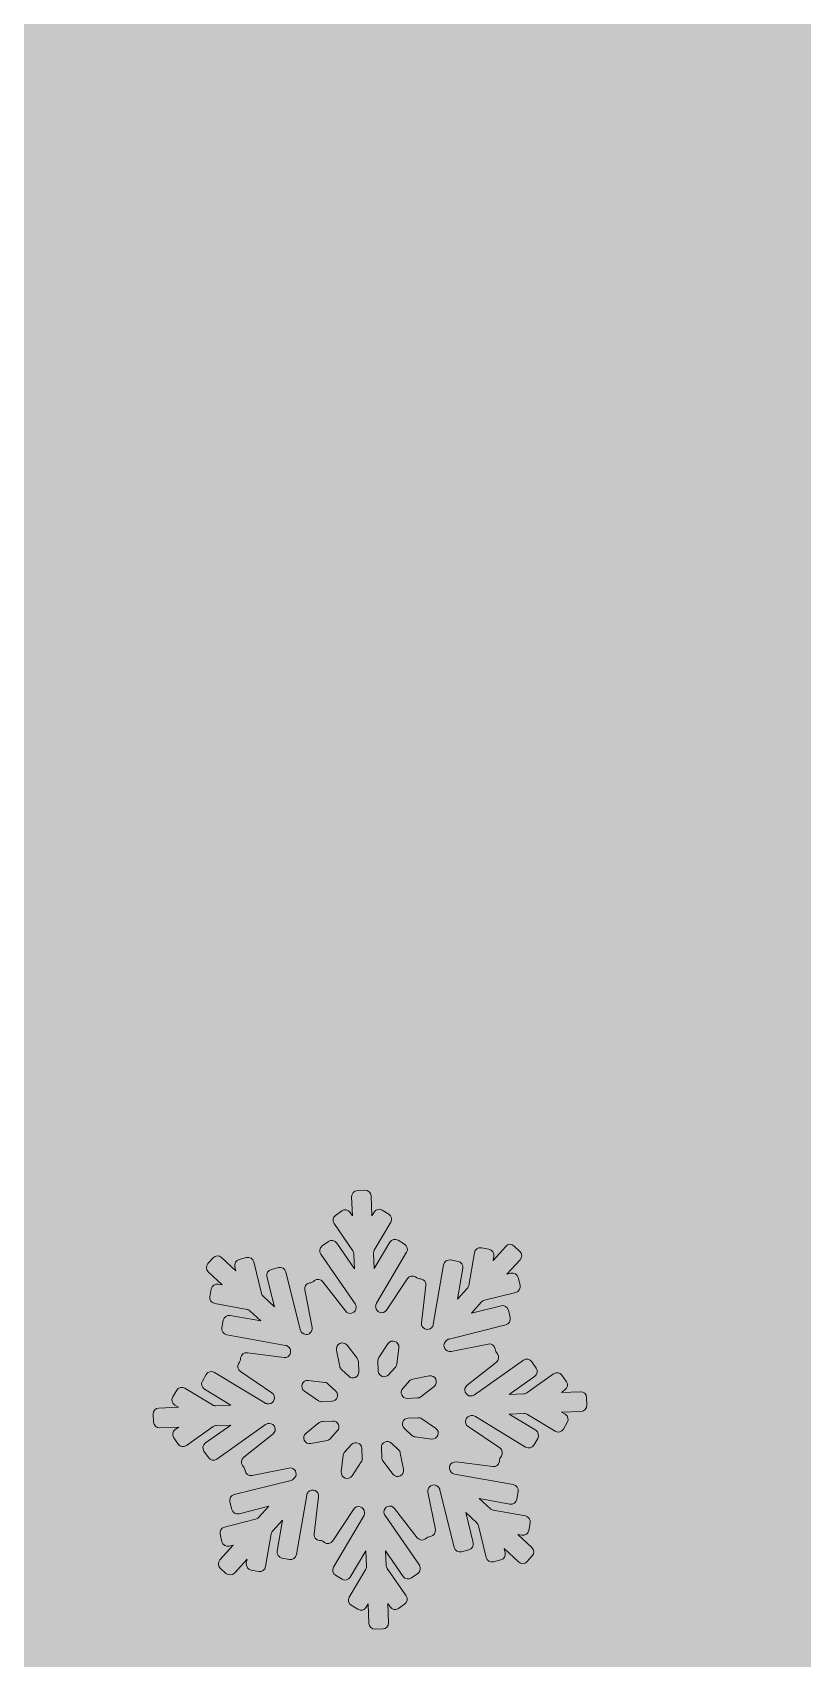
# Model space of a CAD drawing. Header units: millimetres. Extents: x 34 to 236, y -119 to -9.
# Drawn here: x 174.34 to 181.92, y -53.63 to -37.63 of the extents above; entities that cross this region are included whole.
import ezdxf

# ---------------------------------------------------------------- set-up
doc = ezdxf.new("R2010")
doc.units = ezdxf.units.MM
doc.header["$MEASUREMENT"] = 0
doc.layers.add('engraving', color=7, linetype='Continuous')
doc.layers.add('Layer 1', color=7, linetype='Continuous')

msp = doc.modelspace()

# ---------------------------------------------------------------- hatches: boundary and pattern name
at = {"layer": 'Layer 1'}
h = msp.add_hatch(color=2, dxfattribs=at)
h.dxf.hatch_style = 2
edge = h.paths.add_edge_path()
edge.add_spline(control_points=[(197.497, -92.512), (191.491, -92.512), (186.833, -90.51), (183.526, -86.507), (180.218, -82.504), (178.565, -77.807), (178.565, -72.416), (178.565, -67.026), (180.218, -62.368), (183.526, -58.444), (186.833, -54.52), (191.491, -52.557), (197.497, -52.557), (204.808, -52.557), (211.706, -56.41), (218.192, -64.114), (218.192, -64.114), (235.688, -44.397), (235.688, -44.397), (229.638, -38.435), (223.251, -34.115), (216.527, -31.439), (212.908, -29.998), (209.363, -28.949), (205.889, -28.284), (205.889, -28.284), (205.889, -26.056), (205.889, -26.056), (205.889, -23.296), (203.734, -21.019), (201.025, -20.813), (202.642, -19.614), (203.696, -17.697), (203.696, -15.529), (203.696, -11.896), (200.75, -8.95), (197.116, -8.95), (193.483, -8.95), (190.537, -11.896), (190.537, -15.529), (190.537, -17.697), (191.59, -19.614), (193.208, -20.813), (190.499, -21.019), (188.344, -23.296), (188.344, -26.056), (188.344, -26.056), (188.344, -27.991), (188.344, -27.991), (177.785, -29.407), (168.834, -33.484), (161.493, -40.226), (152.201, -48.762), (147.555, -59.623), (147.555, -72.811), (147.555, -86.334), (152.114, -97.405), (161.232, -106.023), (170.35, -114.642), (181.916, -118.95), (195.93, -118.95), (203.764, -118.95), (211.108, -117.231), (217.963, -113.794), (224.818, -110.356), (230.726, -105.894), (235.688, -100.411), (235.688, -100.411), (218.192, -82.809), (218.192, -82.809), (211.358, -89.278), (204.46, -92.512), (197.497, -92.512)], knot_values=[0, 0, 0, 0, 1, 1, 1, 2, 2, 2, 3, 3, 3, 4, 4, 4, 5, 5, 5, 6, 6, 6, 7, 7, 7, 8, 8, 8, 9, 9, 9, 10, 10, 10, 11, 11, 11, 12, 12, 12, 13, 13, 13, 14, 14, 14, 15, 15, 15, 16, 16, 16, 17, 17, 17, 18, 18, 18, 19, 19, 19, 20, 20, 20, 21, 21, 21, 22, 22, 22, 23, 23, 23, 24, 24, 24, 24], degree=3, periodic=1)
edge = h.paths.add_edge_path()
edge.add_spline(control_points=[(193.024, -15.529), (193.024, -13.273), (194.86, -11.437), (197.116, -11.437), (199.373, -11.437), (201.209, -13.273), (201.209, -15.529), (201.209, -17.786), (199.373, -19.622), (197.116, -19.622), (194.86, -19.622), (193.024, -17.786), (193.024, -15.529)], knot_values=[0, 0, 0, 0, 1, 1, 1, 2, 2, 2, 3, 3, 3, 4, 4, 4, 4], degree=3, periodic=1)

# ---------------------------------------------------------------- linework, layer by layer
at = {"layer": 'engraving', "lineweight": 0}
for points, knots in [([(179.792, -51.062), (179.791, -51.03), (179.764, -51.005), (179.731, -51.006), (179.731, -51.006), (179.545, -51.013), (179.545, -51.013), (179.545, -51.013), (179.579, -50.989), (179.579, -50.989), (179.606, -50.97), (179.612, -50.934), (179.594, -50.908), (179.594, -50.908), (179.55, -50.845), (179.55, -50.845), (179.532, -50.818), (179.495, -50.812), (179.468, -50.83), (179.468, -50.83), (179.204, -51.017), (179.204, -51.017), (179.195, -51.024), (179.184, -51.027), (179.172, -51.028), (179.172, -51.028), (179.03, -51.033), (179.03, -51.033), (179.03, -51.033), (179.281, -50.856), (179.281, -50.856), (179.307, -50.837), (179.314, -50.801), (179.296, -50.774), (179.296, -50.774), (179.252, -50.712), (179.252, -50.712), (179.234, -50.685), (179.197, -50.678), (179.17, -50.697), (179.17, -50.697), (178.689, -51.037), (178.689, -51.037), (178.68, -51.044), (178.669, -51.047), (178.657, -51.048), (178.657, -51.048), (178.654, -51.048), (178.654, -51.048), (178.598, -51.05), (178.571, -50.978), (178.616, -50.943), (178.616, -50.943), (178.905, -50.716), (178.905, -50.716), (178.93, -50.696), (178.934, -50.66), (178.915, -50.634), (178.915, -50.634), (178.906, -50.622), (178.906, -50.622), (178.9, -50.615), (178.896, -50.607), (178.895, -50.598), (178.895, -50.598), (178.892, -50.583), (178.892, -50.583), (178.885, -50.551), (178.854, -50.53), (178.823, -50.537), (178.823, -50.537), (178.458, -50.609), (178.458, -50.609), (178.403, -50.621), (178.365, -50.554), (178.403, -50.512), (178.403, -50.512), (178.409, -50.506), (178.409, -50.506), (178.417, -50.497), (178.427, -50.491), (178.438, -50.488), (178.438, -50.488), (178.997, -50.348), (178.997, -50.348), (179.029, -50.34), (179.048, -50.309), (179.04, -50.277), (179.04, -50.277), (179.022, -50.203), (179.022, -50.203), (179.014, -50.171), (178.982, -50.152), (178.951, -50.16), (178.951, -50.16), (178.658, -50.234), (178.658, -50.234), (178.658, -50.234), (178.759, -50.123), (178.759, -50.123), (178.766, -50.115), (178.777, -50.109), (178.788, -50.106), (178.788, -50.106), (179.094, -50.029), (179.094, -50.029), (179.125, -50.021), (179.144, -49.989), (179.137, -49.958), (179.137, -49.958), (179.118, -49.884), (179.118, -49.884), (179.11, -49.852), (179.079, -49.833), (179.047, -49.841), (179.047, -49.841), (179.007, -49.851), (179.007, -49.851), (179.007, -49.851), (179.138, -49.707), (179.138, -49.707), (179.16, -49.683), (179.159, -49.647), (179.135, -49.625), (179.135, -49.625), (179.08, -49.573), (179.08, -49.573), (179.056, -49.551), (179.018, -49.552), (178.996, -49.576), (178.996, -49.576), (178.871, -49.714), (178.871, -49.714), (178.871, -49.714), (178.878, -49.672), (178.878, -49.672), (178.884, -49.641), (178.862, -49.61), (178.831, -49.605), (178.831, -49.605), (178.756, -49.591), (178.756, -49.591), (178.724, -49.586), (178.694, -49.607), (178.688, -49.639), (178.688, -49.639), (178.632, -49.961), (178.632, -49.961), (178.63, -49.972), (178.625, -49.983), (178.618, -49.991), (178.618, -49.991), (178.522, -50.096), (178.522, -50.096), (178.522, -50.096), (178.575, -49.791), (178.575, -49.791), (178.58, -49.76), (178.559, -49.729), (178.527, -49.724), (178.527, -49.724), (178.453, -49.71), (178.453, -49.71), (178.421, -49.704), (178.391, -49.726), (178.385, -49.758), (178.385, -49.758), (178.283, -50.344), (178.283, -50.344), (178.281, -50.355), (178.276, -50.365), (178.268, -50.374), (178.268, -50.374), (178.268, -50.374), (178.268, -50.374), (178.23, -50.416), (178.16, -50.384), (178.167, -50.327), (178.167, -50.327), (178.211, -49.962), (178.211, -49.962), (178.215, -49.93), (178.193, -49.901), (178.161, -49.897), (178.161, -49.897), (178.147, -49.895), (178.147, -49.895), (178.137, -49.894), (178.129, -49.89), (178.121, -49.885), (178.121, -49.885), (178.109, -49.877), (178.109, -49.877), (178.082, -49.859), (178.046, -49.866), (178.028, -49.893), (178.028, -49.893), (177.823, -50.203), (177.823, -50.203), (177.792, -50.251), (177.718, -50.23), (177.716, -50.173), (177.716, -50.173), (177.715, -50.167), (177.715, -50.167), (177.715, -50.155), (177.718, -50.144), (177.723, -50.134), (177.723, -50.134), (178.02, -49.634), (178.02, -49.634), (178.037, -49.606), (178.028, -49.571), (178, -49.554), (178, -49.554), (177.936, -49.515), (177.936, -49.515), (177.908, -49.498), (177.871, -49.507), (177.855, -49.535), (177.855, -49.535), (177.7, -49.795), (177.7, -49.795), (177.7, -49.795), (177.694, -49.645), (177.694, -49.645), (177.694, -49.634), (177.697, -49.623), (177.702, -49.613), (177.702, -49.613), (177.865, -49.339), (177.865, -49.339), (177.882, -49.311), (177.873, -49.275), (177.845, -49.259), (177.845, -49.259), (177.781, -49.219), (177.781, -49.219), (177.753, -49.202), (177.716, -49.211), (177.7, -49.239), (177.7, -49.239), (177.679, -49.274), (177.679, -49.274), (177.679, -49.274), (177.671, -49.079), (177.671, -49.079), (177.67, -49.047), (177.643, -49.022), (177.61, -49.023), (177.61, -49.023), (177.535, -49.026), (177.535, -49.026), (177.503, -49.027), (177.478, -49.055), (177.479, -49.087), (177.479, -49.087), (177.487, -49.275), (177.487, -49.275), (177.487, -49.275), (177.464, -49.242), (177.464, -49.242), (177.445, -49.215), (177.408, -49.208), (177.382, -49.227), (177.382, -49.227), (177.32, -49.271), (177.32, -49.271), (177.294, -49.289), (177.287, -49.325), (177.306, -49.352), (177.306, -49.352), (177.491, -49.621), (177.491, -49.621), (177.498, -49.63), (177.501, -49.641), (177.502, -49.652), (177.502, -49.652), (177.508, -49.796), (177.508, -49.796), (177.508, -49.796), (177.333, -49.543), (177.333, -49.543), (177.314, -49.516), (177.277, -49.51), (177.251, -49.528), (177.251, -49.528), (177.189, -49.572), (177.189, -49.572), (177.163, -49.591), (177.156, -49.627), (177.175, -49.653), (177.175, -49.653), (177.513, -50.142), (177.513, -50.142), (177.519, -50.151), (177.522, -50.162), (177.523, -50.173), (177.523, -50.173), (177.523, -50.174), (177.523, -50.174), (177.525, -50.231), (177.453, -50.258), (177.418, -50.212), (177.418, -50.212), (177.196, -49.924), (177.196, -49.924), (177.176, -49.898), (177.139, -49.893), (177.113, -49.913), (177.113, -49.913), (177.102, -49.922), (177.102, -49.922), (177.095, -49.928), (177.086, -49.932), (177.077, -49.934), (177.077, -49.934), (177.064, -49.936), (177.064, -49.936), (177.032, -49.943), (177.011, -49.973), (177.017, -50.005), (177.017, -50.005), (177.09, -50.373), (177.09, -50.373), (177.101, -50.429), (177.034, -50.466), (176.992, -50.427), (176.992, -50.427), (176.989, -50.424), (176.989, -50.424), (176.981, -50.416), (176.975, -50.406), (176.972, -50.395), (176.972, -50.395), (176.832, -49.828), (176.832, -49.828), (176.824, -49.797), (176.792, -49.777), (176.761, -49.785), (176.761, -49.785), (176.688, -49.804), (176.688, -49.804), (176.656, -49.811), (176.637, -49.843), (176.645, -49.874), (176.645, -49.874), (176.718, -50.171), (176.718, -50.171), (176.718, -50.171), (176.61, -50.069), (176.61, -50.069), (176.601, -50.062), (176.596, -50.052), (176.593, -50.041), (176.593, -50.041), (176.516, -49.729), (176.516, -49.729), (176.508, -49.698), (176.476, -49.679), (176.445, -49.687), (176.445, -49.687), (176.372, -49.705), (176.372, -49.705), (176.34, -49.713), (176.321, -49.745), (176.329, -49.776), (176.329, -49.776), (176.339, -49.816), (176.339, -49.816), (176.339, -49.816), (176.198, -49.685), (176.198, -49.685), (176.174, -49.662), (176.137, -49.664), (176.115, -49.688), (176.115, -49.688), (176.064, -49.744), (176.064, -49.744), (176.042, -49.768), (176.044, -49.804), (176.067, -49.826), (176.067, -49.826), (176.205, -49.955), (176.205, -49.955), (176.205, -49.955), (176.165, -49.948), (176.165, -49.948), (176.133, -49.942), (176.102, -49.963), (176.096, -49.995), (176.096, -49.995), (176.083, -50.071), (176.083, -50.071), (176.078, -50.102), (176.099, -50.133), (176.131, -50.138), (176.131, -50.138), (176.449, -50.196), (176.449, -50.196), (176.46, -50.198), (176.47, -50.203), (176.478, -50.211), (176.478, -50.211), (176.584, -50.309), (176.584, -50.309), (176.584, -50.309), (176.283, -50.255), (176.283, -50.255), (176.251, -50.249), (176.22, -50.271), (176.215, -50.303), (176.215, -50.303), (176.202, -50.378), (176.202, -50.378), (176.196, -50.41), (176.217, -50.44), (176.249, -50.446), (176.249, -50.446), (176.828, -50.55), (176.828, -50.55), (176.839, -50.552), (176.849, -50.558), (176.858, -50.565), (176.858, -50.565), (176.86, -50.568), (176.86, -50.568), (176.902, -50.607), (176.869, -50.676), (176.813, -50.669), (176.813, -50.669), (176.452, -50.623), (176.452, -50.623), (176.42, -50.619), (176.39, -50.642), (176.386, -50.674), (176.386, -50.674), (176.385, -50.689), (176.385, -50.689), (176.384, -50.698), (176.38, -50.707), (176.375, -50.714), (176.375, -50.714), (176.367, -50.727), (176.367, -50.727), (176.349, -50.753), (176.357, -50.789), (176.383, -50.807), (176.383, -50.807), (176.694, -51.018), (176.694, -51.018), (176.741, -51.05), (176.72, -51.123), (176.663, -51.125), (176.663, -51.125), (176.656, -51.125), (176.656, -51.125), (176.645, -51.126), (176.633, -51.123), (176.623, -51.117), (176.623, -51.117), (176.129, -50.816), (176.129, -50.816), (176.101, -50.799), (176.065, -50.808), (176.048, -50.836), (176.048, -50.836), (176.009, -50.902), (176.009, -50.902), (175.993, -50.929), (176.002, -50.965), (176.029, -50.981), (176.029, -50.981), (176.289, -51.14), (176.289, -51.14), (176.289, -51.14), (176.141, -51.145), (176.141, -51.145), (176.13, -51.146), (176.118, -51.143), (176.108, -51.137), (176.108, -51.137), (175.838, -50.972), (175.838, -50.972), (175.81, -50.955), (175.773, -50.964), (175.757, -50.992), (175.757, -50.992), (175.718, -51.058), (175.718, -51.058), (175.701, -51.085), (175.71, -51.121), (175.738, -51.138), (175.738, -51.138), (175.774, -51.16), (175.774, -51.16), (175.774, -51.16), (175.581, -51.167), (175.581, -51.167), (175.549, -51.168), (175.524, -51.196), (175.525, -51.228), (175.525, -51.228), (175.528, -51.305), (175.528, -51.305), (175.529, -51.337), (175.557, -51.362), (175.589, -51.361), (175.589, -51.361), (175.776, -51.354), (175.776, -51.354), (175.776, -51.354), (175.741, -51.378), (175.741, -51.378), (175.715, -51.397), (175.708, -51.433), (175.727, -51.459), (175.727, -51.459), (175.77, -51.522), (175.77, -51.522), (175.788, -51.549), (175.825, -51.555), (175.852, -51.537), (175.852, -51.537), (176.116, -51.35), (176.116, -51.35), (176.126, -51.343), (176.137, -51.34), (176.148, -51.339), (176.148, -51.339), (176.291, -51.334), (176.291, -51.334), (176.291, -51.334), (176.039, -51.511), (176.039, -51.511), (176.013, -51.53), (176.006, -51.566), (176.025, -51.592), (176.025, -51.592), (176.068, -51.655), (176.068, -51.655), (176.087, -51.682), (176.123, -51.689), (176.15, -51.67), (176.15, -51.67), (176.631, -51.33), (176.631, -51.33), (176.641, -51.323), (176.652, -51.32), (176.663, -51.319), (176.663, -51.319), (176.666, -51.319), (176.666, -51.319), (176.722, -51.317), (176.749, -51.389), (176.704, -51.424), (176.704, -51.424), (176.416, -51.651), (176.416, -51.651), (176.39, -51.671), (176.386, -51.707), (176.405, -51.733), (176.405, -51.733), (176.415, -51.745), (176.415, -51.745), (176.42, -51.752), (176.424, -51.76), (176.426, -51.769), (176.426, -51.769), (176.429, -51.784), (176.429, -51.784), (176.435, -51.816), (176.466, -51.836), (176.498, -51.83), (176.498, -51.83), (176.862, -51.758), (176.862, -51.758), (176.918, -51.746), (176.955, -51.813), (176.917, -51.855), (176.917, -51.855), (176.911, -51.861), (176.911, -51.861), (176.903, -51.87), (176.893, -51.876), (176.882, -51.879), (176.882, -51.879), (176.323, -52.019), (176.323, -52.019), (176.291, -52.027), (176.272, -52.058), (176.28, -52.09), (176.28, -52.09), (176.299, -52.164), (176.299, -52.164), (176.306, -52.196), (176.338, -52.215), (176.37, -52.207), (176.37, -52.207), (176.662, -52.133), (176.662, -52.133), (176.662, -52.133), (176.561, -52.244), (176.561, -52.244), (176.554, -52.252), (176.544, -52.258), (176.532, -52.261), (176.532, -52.261), (176.226, -52.338), (176.226, -52.338), (176.195, -52.346), (176.176, -52.378), (176.184, -52.409), (176.184, -52.409), (176.202, -52.483), (176.202, -52.483), (176.21, -52.515), (176.242, -52.534), (176.273, -52.526), (176.273, -52.526), (176.313, -52.516), (176.313, -52.516), (176.313, -52.516), (176.182, -52.66), (176.182, -52.66), (176.16, -52.684), (176.162, -52.72), (176.185, -52.742), (176.185, -52.742), (176.241, -52.794), (176.241, -52.794), (176.264, -52.816), (176.302, -52.815), (176.324, -52.791), (176.324, -52.791), (176.449, -52.653), (176.449, -52.653), (176.449, -52.653), (176.442, -52.695), (176.442, -52.695), (176.437, -52.726), (176.458, -52.757), (176.49, -52.762), (176.49, -52.762), (176.564, -52.776), (176.564, -52.776), (176.596, -52.781), (176.626, -52.76), (176.632, -52.728), (176.632, -52.728), (176.688, -52.406), (176.688, -52.406), (176.69, -52.395), (176.695, -52.384), (176.703, -52.376), (176.703, -52.376), (176.799, -52.271), (176.799, -52.271), (176.799, -52.271), (176.746, -52.576), (176.746, -52.576), (176.74, -52.607), (176.761, -52.638), (176.793, -52.643), (176.793, -52.643), (176.867, -52.657), (176.867, -52.657), (176.899, -52.663), (176.93, -52.641), (176.935, -52.609), (176.935, -52.609), (177.037, -52.023), (177.037, -52.023), (177.039, -52.012), (177.044, -52.002), (177.052, -51.993), (177.052, -51.993), (177.052, -51.993), (177.052, -51.993), (177.09, -51.951), (177.16, -51.983), (177.153, -52.04), (177.153, -52.04), (177.109, -52.405), (177.109, -52.405), (177.105, -52.437), (177.128, -52.466), (177.16, -52.47), (177.16, -52.47), (177.174, -52.472), (177.174, -52.472), (177.183, -52.473), (177.192, -52.477), (177.199, -52.482), (177.199, -52.482), (177.211, -52.49), (177.211, -52.49), (177.238, -52.508), (177.275, -52.501), (177.293, -52.474), (177.293, -52.474), (177.497, -52.164), (177.497, -52.164), (177.529, -52.116), (177.602, -52.137), (177.605, -52.194), (177.605, -52.194), (177.605, -52.2), (177.605, -52.2), (177.605, -52.212), (177.603, -52.223), (177.597, -52.233), (177.597, -52.233), (177.3, -52.733), (177.3, -52.733), (177.284, -52.761), (177.292, -52.796), (177.32, -52.813), (177.32, -52.813), (177.385, -52.852), (177.385, -52.852), (177.412, -52.869), (177.449, -52.86), (177.465, -52.832), (177.465, -52.832), (177.62, -52.572), (177.62, -52.572), (177.62, -52.572), (177.626, -52.722), (177.626, -52.722), (177.626, -52.733), (177.624, -52.744), (177.618, -52.754), (177.618, -52.754), (177.455, -53.028), (177.455, -53.028), (177.439, -53.056), (177.448, -53.092), (177.475, -53.108), (177.475, -53.108), (177.54, -53.148), (177.54, -53.148), (177.568, -53.165), (177.604, -53.156), (177.621, -53.128), (177.621, -53.128), (177.641, -53.093), (177.641, -53.093), (177.641, -53.093), (177.649, -53.288), (177.649, -53.288), (177.65, -53.32), (177.677, -53.345), (177.71, -53.344), (177.71, -53.344), (177.785, -53.341), (177.785, -53.341), (177.817, -53.34), (177.843, -53.312), (177.841, -53.28), (177.841, -53.28), (177.834, -53.092), (177.834, -53.092), (177.834, -53.092), (177.857, -53.125), (177.857, -53.125), (177.875, -53.152), (177.912, -53.159), (177.939, -53.14), (177.939, -53.14), (178, -53.096), (178, -53.096), (178.027, -53.078), (178.033, -53.042), (178.015, -53.015), (178.015, -53.015), (177.829, -52.746), (177.829, -52.746), (177.822, -52.737), (177.819, -52.726), (177.818, -52.715), (177.818, -52.715), (177.813, -52.571), (177.813, -52.571), (177.813, -52.571), (177.987, -52.824), (177.987, -52.824), (178.006, -52.851), (178.043, -52.857), (178.069, -52.839), (178.069, -52.839), (178.131, -52.795), (178.131, -52.795), (178.157, -52.776), (178.164, -52.74), (178.146, -52.714), (178.146, -52.714), (177.808, -52.225), (177.808, -52.225), (177.801, -52.216), (177.798, -52.205), (177.797, -52.194), (177.797, -52.194), (177.797, -52.193), (177.797, -52.193), (177.795, -52.136), (177.867, -52.11), (177.902, -52.155), (177.902, -52.155), (178.125, -52.443), (178.125, -52.443), (178.144, -52.469), (178.182, -52.474), (178.207, -52.454), (178.207, -52.454), (178.218, -52.445), (178.218, -52.445), (178.225, -52.439), (178.234, -52.435), (178.243, -52.434), (178.243, -52.434), (178.257, -52.431), (178.257, -52.431), (178.288, -52.424), (178.309, -52.394), (178.303, -52.362), (178.303, -52.362), (178.23, -51.994), (178.23, -51.994), (178.219, -51.938), (178.286, -51.901), (178.328, -51.94), (178.328, -51.94), (178.331, -51.943), (178.331, -51.943), (178.34, -51.951), (178.346, -51.961), (178.348, -51.972), (178.348, -51.972), (178.488, -52.539), (178.488, -52.539), (178.496, -52.57), (178.528, -52.59), (178.56, -52.582), (178.56, -52.582), (178.633, -52.563), (178.633, -52.563), (178.664, -52.556), (178.683, -52.524), (178.675, -52.492), (178.675, -52.492), (178.602, -52.196), (178.602, -52.196), (178.602, -52.196), (178.71, -52.298), (178.71, -52.298), (178.719, -52.306), (178.725, -52.315), (178.727, -52.327), (178.727, -52.327), (178.804, -52.638), (178.804, -52.638), (178.812, -52.669), (178.844, -52.688), (178.876, -52.68), (178.876, -52.68), (178.948, -52.662), (178.948, -52.662), (178.98, -52.654), (178.999, -52.622), (178.991, -52.591), (178.991, -52.591), (178.981, -52.551), (178.981, -52.551), (178.981, -52.551), (179.122, -52.682), (179.122, -52.682), (179.146, -52.705), (179.183, -52.703), (179.205, -52.679), (179.205, -52.679), (179.256, -52.623), (179.256, -52.623), (179.278, -52.599), (179.277, -52.563), (179.253, -52.541), (179.253, -52.541), (179.115, -52.412), (179.115, -52.412), (179.115, -52.412), (179.156, -52.419), (179.156, -52.419), (179.188, -52.425), (179.218, -52.404), (179.224, -52.372), (179.224, -52.372), (179.237, -52.296), (179.237, -52.296), (179.243, -52.265), (179.221, -52.234), (179.19, -52.229), (179.19, -52.229), (178.871, -52.171), (178.871, -52.171), (178.86, -52.169), (178.85, -52.164), (178.842, -52.156), (178.842, -52.156), (178.736, -52.058), (178.736, -52.058), (178.736, -52.058), (179.037, -52.112), (179.037, -52.112), (179.069, -52.118), (179.1, -52.096), (179.106, -52.064), (179.106, -52.064), (179.119, -51.989), (179.119, -51.989), (179.124, -51.957), (179.103, -51.927), (179.071, -51.921), (179.071, -51.921), (178.492, -51.817), (178.492, -51.817), (178.481, -51.815), (178.471, -51.809), (178.463, -51.802), (178.463, -51.802), (178.46, -51.799), (178.46, -51.799), (178.418, -51.76), (178.451, -51.691), (178.507, -51.698), (178.507, -51.698), (178.868, -51.744), (178.868, -51.744), (178.9, -51.748), (178.93, -51.725), (178.934, -51.693), (178.934, -51.693), (178.936, -51.678), (178.936, -51.678), (178.937, -51.669), (178.94, -51.661), (178.945, -51.653), (178.945, -51.653), (178.953, -51.64), (178.953, -51.64), (178.971, -51.614), (178.964, -51.578), (178.937, -51.56), (178.937, -51.56), (178.626, -51.349), (178.626, -51.349), (178.579, -51.317), (178.6, -51.244), (178.657, -51.242), (178.657, -51.242), (178.664, -51.242), (178.664, -51.242), (178.676, -51.241), (178.687, -51.244), (178.697, -51.25), (178.697, -51.25), (179.191, -51.551), (179.191, -51.551), (179.219, -51.568), (179.255, -51.559), (179.272, -51.531), (179.272, -51.531), (179.311, -51.466), (179.311, -51.466), (179.327, -51.438), (179.318, -51.402), (179.291, -51.386), (179.291, -51.386), (179.031, -51.227), (179.031, -51.227), (179.031, -51.227), (179.179, -51.222), (179.179, -51.222), (179.191, -51.221), (179.202, -51.224), (179.212, -51.23), (179.212, -51.23), (179.483, -51.395), (179.483, -51.395), (179.511, -51.412), (179.547, -51.403), (179.564, -51.375), (179.564, -51.375), (179.602, -51.309), (179.602, -51.309), (179.619, -51.282), (179.61, -51.246), (179.583, -51.229), (179.583, -51.229), (179.546, -51.207), (179.546, -51.207), (179.546, -51.207), (179.739, -51.2), (179.739, -51.2), (179.771, -51.199), (179.797, -51.171), (179.795, -51.139), (179.795, -51.139), (179.792, -51.062), (179.792, -51.062)], [0, 0, 0, 0, 1, 1, 1, 2, 2, 2, 3, 3, 3, 4, 4, 4, 5, 5, 5, 6, 6, 6, 7, 7, 7, 8, 8, 8, 9, 9, 9, 10, 10, 10, 11, 11, 11, 12, 12, 12, 13, 13, 13, 14, 14, 14, 15, 15, 15, 16, 16, 16, 17, 17, 17, 18, 18, 18, 19, 19, 19, 20, 20, 20, 21, 21, 21, 22, 22, 22, 23, 23, 23, 24, 24, 24, 25, 25, 25, 26, 26, 26, 27, 27, 27, 28, 28, 28, 29, 29, 29, 30, 30, 30, 31, 31, 31, 32, 32, 32, 33, 33, 33, 34, 34, 34, 35, 35, 35, 36, 36, 36, 37, 37, 37, 38, 38, 38, 39, 39, 39, 40, 40, 40, 41, 41, 41, 42, 42, 42, 43, 43, 43, 44, 44, 44, 45, 45, 45, 46, 46, 46, 47, 47, 47, 48, 48, 48, 49, 49, 49, 50, 50, 50, 51, 51, 51, 52, 52, 52, 53, 53, 53, 54, 54, 54, 55, 55, 55, 56, 56, 56, 57, 57, 57, 58, 58, 58, 59, 59, 59, 60, 60, 60, 61, 61, 61, 62, 62, 62, 63, 63, 63, 64, 64, 64, 65, 65, 65, 66, 66, 66, 67, 67, 67, 68, 68, 68, 69, 69, 69, 70, 70, 70, 71, 71, 71, 72, 72, 72, 73, 73, 73, 74, 74, 74, 75, 75, 75, 76, 76, 76, 77, 77, 77, 78, 78, 78, 79, 79, 79, 80, 80, 80, 81, 81, 81, 82, 82, 82, 83, 83, 83, 84, 84, 84, 85, 85, 85, 86, 86, 86, 87, 87, 87, 88, 88, 88, 89, 89, 89, 90, 90, 90, 91, 91, 91, 92, 92, 92, 93, 93, 93, 94, 94, 94, 95, 95, 95, 96, 96, 96, 97, 97, 97, 98, 98, 98, 99, 99, 99, 100, 100, 100, 101, 101, 101, 102, 102, 102, 103, 103, 103, 104, 104, 104, 105, 105, 105, 106, 106, 106, 107, 107, 107, 108, 108, 108, 109, 109, 109, 110, 110, 110, 111, 111, 111, 112, 112, 112, 113, 113, 113, 114, 114, 114, 115, 115, 115, 116, 116, 116, 117, 117, 117, 118, 118, 118, 119, 119, 119, 120, 120, 120, 121, 121, 121, 122, 122, 122, 123, 123, 123, 124, 124, 124, 125, 125, 125, 126, 126, 126, 127, 127, 127, 128, 128, 128, 129, 129, 129, 130, 130, 130, 131, 131, 131, 132, 132, 132, 133, 133, 133, 134, 134, 134, 135, 135, 135, 136, 136, 136, 137, 137, 137, 138, 138, 138, 139, 139, 139, 140, 140, 140, 141, 141, 141, 142, 142, 142, 143, 143, 143, 144, 144, 144, 145, 145, 145, 146, 146, 146, 147, 147, 147, 148, 148, 148, 149, 149, 149, 150, 150, 150, 151, 151, 151, 152, 152, 152, 153, 153, 153, 154, 154, 154, 155, 155, 155, 156, 156, 156, 157, 157, 157, 158, 158, 158, 159, 159, 159, 160, 160, 160, 161, 161, 161, 162, 162, 162, 163, 163, 163, 164, 164, 164, 165, 165, 165, 166, 166, 166, 167, 167, 167, 168, 168, 168, 169, 169, 169, 170, 170, 170, 171, 171, 171, 172, 172, 172, 173, 173, 173, 174, 174, 174, 175, 175, 175, 176, 176, 176, 177, 177, 177, 178, 178, 178, 179, 179, 179, 180, 180, 180, 181, 181, 181, 182, 182, 182, 183, 183, 183, 184, 184, 184, 185, 185, 185, 186, 186, 186, 187, 187, 187, 188, 188, 188, 189, 189, 189, 190, 190, 190, 191, 191, 191, 192, 192, 192, 193, 193, 193, 194, 194, 194, 195, 195, 195, 196, 196, 196, 197, 197, 197, 198, 198, 198, 199, 199, 199, 200, 200, 200, 201, 201, 201, 202, 202, 202, 203, 203, 203, 204, 204, 204, 205, 205, 205, 206, 206, 206, 207, 207, 207, 208, 208, 208, 209, 209, 209, 210, 210, 210, 211, 211, 211, 212, 212, 212, 213, 213, 213, 214, 214, 214, 215, 215, 215, 216, 216, 216, 217, 217, 217, 218, 218, 218, 219, 219, 219, 220, 220, 220, 221, 221, 221, 222, 222, 222, 223, 223, 223, 224, 224, 224, 225, 225, 225, 226, 226, 226, 227, 227, 227, 228, 228, 228, 229, 229, 229, 230, 230, 230, 231, 231, 231, 232, 232, 232, 233, 233, 233, 234, 234, 234, 235, 235, 235, 236, 236, 236, 237, 237, 237, 238, 238, 238, 239, 239, 239, 240, 240, 240, 241, 241, 241, 242, 242, 242, 243, 243, 243, 244, 244, 244, 245, 245, 245, 246, 246, 246, 247, 247, 247, 248, 248, 248, 249, 249, 249, 250, 250, 250, 251, 251, 251, 252, 252, 252, 253, 253, 253, 254, 254, 254, 255, 255, 255, 256, 256, 256, 257, 257, 257, 258, 258, 258, 259, 259, 259, 260, 260, 260, 261, 261, 261, 262, 262, 262, 263, 263, 263, 264, 264, 264, 265, 265, 265, 266, 266, 266, 267, 267, 267, 268, 268, 268, 269, 269, 269, 270, 270, 270, 271, 271, 271, 272, 272, 272, 273, 273, 273, 274, 274, 274, 275, 275, 275, 276, 276, 276, 277, 277, 277, 278, 278, 278, 279, 279, 279, 280, 280, 280, 281, 281, 281, 282, 282, 282, 283, 283, 283, 284, 284, 284, 285, 285, 285, 286, 286, 286, 287, 287, 287, 288, 288, 288, 289, 289, 289, 290, 290, 290, 291, 291, 291, 292, 292, 292, 293, 293, 293, 294, 294, 294, 295, 295, 295, 296, 296, 296, 297, 297, 297, 298, 298, 298, 299, 299, 299, 300, 300, 300, 301, 301, 301, 302, 302, 302, 303, 303, 303, 304, 304, 304, 305, 305, 305, 306, 306, 306, 307, 307, 307, 308, 308, 308, 309, 309, 309, 310, 310, 310, 311, 311, 311, 312, 312, 312, 313, 313, 313, 314, 314, 314, 315, 315, 315, 316, 316, 316, 317, 317, 317, 318, 318, 318, 319, 319, 319, 320, 320, 320, 321, 321, 321, 322, 322, 322, 323, 323, 323, 324, 324, 324, 325, 325, 325, 326, 326, 326, 327, 327, 327, 328, 328, 328, 329, 329, 329, 330, 330, 330, 331, 331, 331, 332, 332, 332, 333, 333, 333, 334, 334, 334, 335, 335, 335, 336, 336, 336, 336]), ([(177.434, -50.549), (177.434, -50.549), (177.532, -50.677), (177.532, -50.677), (177.54, -50.687), (177.544, -50.698), (177.545, -50.711), (177.545, -50.711), (177.549, -50.81), (177.549, -50.81), (177.551, -50.862), (177.488, -50.891), (177.45, -50.855), (177.45, -50.855), (177.379, -50.789), (177.379, -50.789), (177.37, -50.78), (177.364, -50.769), (177.362, -50.757), (177.362, -50.757), (177.33, -50.597), (177.33, -50.597), (177.318, -50.536), (177.396, -50.5), (177.434, -50.549)], [0, 0, 0, 0, 1, 1, 1, 2, 2, 2, 3, 3, 3, 4, 4, 4, 5, 5, 5, 6, 6, 6, 7, 7, 7, 8, 8, 8, 8]), ([(177.741, -50.803), (177.741, -50.803), (177.737, -50.704), (177.737, -50.704), (177.736, -50.691), (177.74, -50.679), (177.747, -50.669), (177.747, -50.669), (177.836, -50.534), (177.836, -50.534), (177.87, -50.482), (177.951, -50.512), (177.943, -50.573), (177.943, -50.573), (177.923, -50.736), (177.923, -50.736), (177.922, -50.748), (177.917, -50.759), (177.908, -50.768), (177.908, -50.768), (177.843, -50.84), (177.843, -50.84), (177.808, -50.879), (177.743, -50.855), (177.741, -50.803)], [0, 0, 0, 0, 1, 1, 1, 2, 2, 2, 3, 3, 3, 4, 4, 4, 5, 5, 5, 6, 6, 6, 7, 7, 7, 8, 8, 8, 8]), ([(177.982, -50.974), (177.982, -50.974), (178.05, -50.9), (178.05, -50.9), (178.058, -50.891), (178.069, -50.885), (178.081, -50.882), (178.081, -50.882), (178.242, -50.85), (178.242, -50.85), (178.303, -50.838), (178.339, -50.915), (178.29, -50.954), (178.29, -50.954), (178.16, -51.056), (178.16, -51.056), (178.151, -51.064), (178.139, -51.068), (178.126, -51.068), (178.126, -51.068), (178.028, -51.072), (178.028, -51.072), (177.976, -51.074), (177.947, -51.013), (177.982, -50.974)], [0, 0, 0, 0, 1, 1, 1, 2, 2, 2, 3, 3, 3, 4, 4, 4, 5, 5, 5, 6, 6, 6, 7, 7, 7, 8, 8, 8, 8]), ([(177.152, -51.095), (177.152, -51.095), (177.014, -51.002), (177.014, -51.002), (176.963, -50.967), (176.993, -50.887), (177.054, -50.895), (177.054, -50.895), (177.216, -50.915), (177.216, -50.915), (177.228, -50.917), (177.239, -50.922), (177.248, -50.931), (177.248, -50.931), (177.322, -51), (177.322, -51), (177.36, -51.035), (177.336, -51.099), (177.284, -51.101), (177.284, -51.101), (177.187, -51.105), (177.187, -51.105), (177.174, -51.105), (177.162, -51.102), (177.152, -51.095)], [0, 0, 0, 0, 1, 1, 1, 2, 2, 2, 3, 3, 3, 4, 4, 4, 5, 5, 5, 6, 6, 6, 7, 7, 7, 8, 8, 8, 8]), ([(177.338, -51.393), (177.338, -51.393), (177.271, -51.467), (177.271, -51.467), (177.262, -51.476), (177.251, -51.482), (177.239, -51.485), (177.239, -51.485), (177.078, -51.517), (177.078, -51.517), (177.017, -51.529), (176.982, -51.452), (177.03, -51.413), (177.03, -51.413), (177.16, -51.311), (177.16, -51.311), (177.17, -51.303), (177.182, -51.299), (177.194, -51.299), (177.194, -51.299), (177.293, -51.295), (177.293, -51.295), (177.345, -51.293), (177.373, -51.354), (177.338, -51.393)], [0, 0, 0, 0, 1, 1, 1, 2, 2, 2, 3, 3, 3, 4, 4, 4, 5, 5, 5, 6, 6, 6, 7, 7, 7, 8, 8, 8, 8]), ([(178.169, -51.272), (178.169, -51.272), (178.306, -51.365), (178.306, -51.365), (178.357, -51.4), (178.327, -51.48), (178.266, -51.472), (178.266, -51.472), (178.104, -51.452), (178.104, -51.452), (178.092, -51.45), (178.081, -51.445), (178.072, -51.436), (178.072, -51.436), (177.998, -51.367), (177.998, -51.367), (177.96, -51.332), (177.984, -51.268), (178.036, -51.266), (178.036, -51.266), (178.133, -51.262), (178.133, -51.262), (178.146, -51.262), (178.158, -51.265), (178.169, -51.272)], [0, 0, 0, 0, 1, 1, 1, 2, 2, 2, 3, 3, 3, 4, 4, 4, 5, 5, 5, 6, 6, 6, 7, 7, 7, 8, 8, 8, 8]), ([(177.579, -51.564), (177.579, -51.564), (177.583, -51.663), (177.583, -51.663), (177.584, -51.676), (177.58, -51.688), (177.574, -51.698), (177.574, -51.698), (177.484, -51.833), (177.484, -51.833), (177.45, -51.885), (177.37, -51.855), (177.377, -51.794), (177.377, -51.794), (177.397, -51.631), (177.397, -51.631), (177.398, -51.619), (177.404, -51.608), (177.412, -51.599), (177.412, -51.599), (177.477, -51.527), (177.477, -51.527), (177.513, -51.488), (177.577, -51.512), (177.579, -51.564)], [0, 0, 0, 0, 1, 1, 1, 2, 2, 2, 3, 3, 3, 4, 4, 4, 5, 5, 5, 6, 6, 6, 7, 7, 7, 8, 8, 8, 8]), ([(177.886, -51.817), (177.886, -51.817), (177.788, -51.69), (177.788, -51.69), (177.78, -51.68), (177.776, -51.669), (177.776, -51.656), (177.776, -51.656), (177.772, -51.557), (177.772, -51.557), (177.769, -51.505), (177.832, -51.476), (177.87, -51.512), (177.87, -51.512), (177.941, -51.578), (177.941, -51.578), (177.95, -51.587), (177.956, -51.598), (177.958, -51.61), (177.958, -51.61), (177.99, -51.77), (177.99, -51.77), (178.002, -51.831), (177.924, -51.867), (177.886, -51.817)], [0, 0, 0, 0, 1, 1, 1, 2, 2, 2, 3, 3, 3, 4, 4, 4, 5, 5, 5, 6, 6, 6, 7, 7, 7, 8, 8, 8, 8])]:
    msp.add_open_spline(points, degree=3, knots=knots, dxfattribs=at)
at = {"layer": 'Layer 1', "lineweight": 0}
msp.add_open_spline([(197.497, -92.512), (191.491, -92.512), (186.833, -90.51), (183.526, -86.507), (180.218, -82.504), (178.565, -77.807), (178.565, -72.416), (178.565, -67.026), (180.218, -62.368), (183.526, -58.444), (186.833, -54.52), (191.491, -52.557), (197.497, -52.557), (204.808, -52.557), (211.706, -56.41), (218.192, -64.114), (218.192, -64.114), (235.688, -44.397), (235.688, -44.397), (229.638, -38.435), (223.251, -34.115), (216.527, -31.439), (212.908, -29.998), (209.363, -28.949), (205.889, -28.284), (205.889, -28.284), (205.889, -26.056), (205.889, -26.056), (205.889, -23.296), (203.734, -21.019), (201.025, -20.813), (202.642, -19.614), (203.696, -17.697), (203.696, -15.529), (203.696, -11.896), (200.75, -8.95), (197.116, -8.95), (193.483, -8.95), (190.537, -11.896), (190.537, -15.529), (190.537, -17.697), (191.59, -19.614), (193.208, -20.813), (190.499, -21.019), (188.344, -23.296), (188.344, -26.056), (188.344, -26.056), (188.344, -27.991), (188.344, -27.991), (177.785, -29.407), (168.834, -33.484), (161.493, -40.226), (152.201, -48.762), (147.555, -59.623), (147.555, -72.811), (147.555, -86.334), (152.114, -97.405), (161.232, -106.023), (170.35, -114.642), (181.916, -118.95), (195.93, -118.95), (203.764, -118.95), (211.108, -117.231), (217.963, -113.794), (224.818, -110.356), (230.726, -105.894), (235.688, -100.411), (235.688, -100.411), (218.192, -82.809), (218.192, -82.809), (211.358, -89.278), (204.46, -92.512), (197.497, -92.512)], degree=3, knots=[0, 0, 0, 0, 1, 1, 1, 2, 2, 2, 3, 3, 3, 4, 4, 4, 5, 5, 5, 6, 6, 6, 7, 7, 7, 8, 8, 8, 9, 9, 9, 10, 10, 10, 11, 11, 11, 12, 12, 12, 13, 13, 13, 14, 14, 14, 15, 15, 15, 16, 16, 16, 17, 17, 17, 18, 18, 18, 19, 19, 19, 20, 20, 20, 21, 21, 21, 22, 22, 22, 23, 23, 23, 24, 24, 24, 24], dxfattribs=at)

doc.saveas('drawing.dxf')
